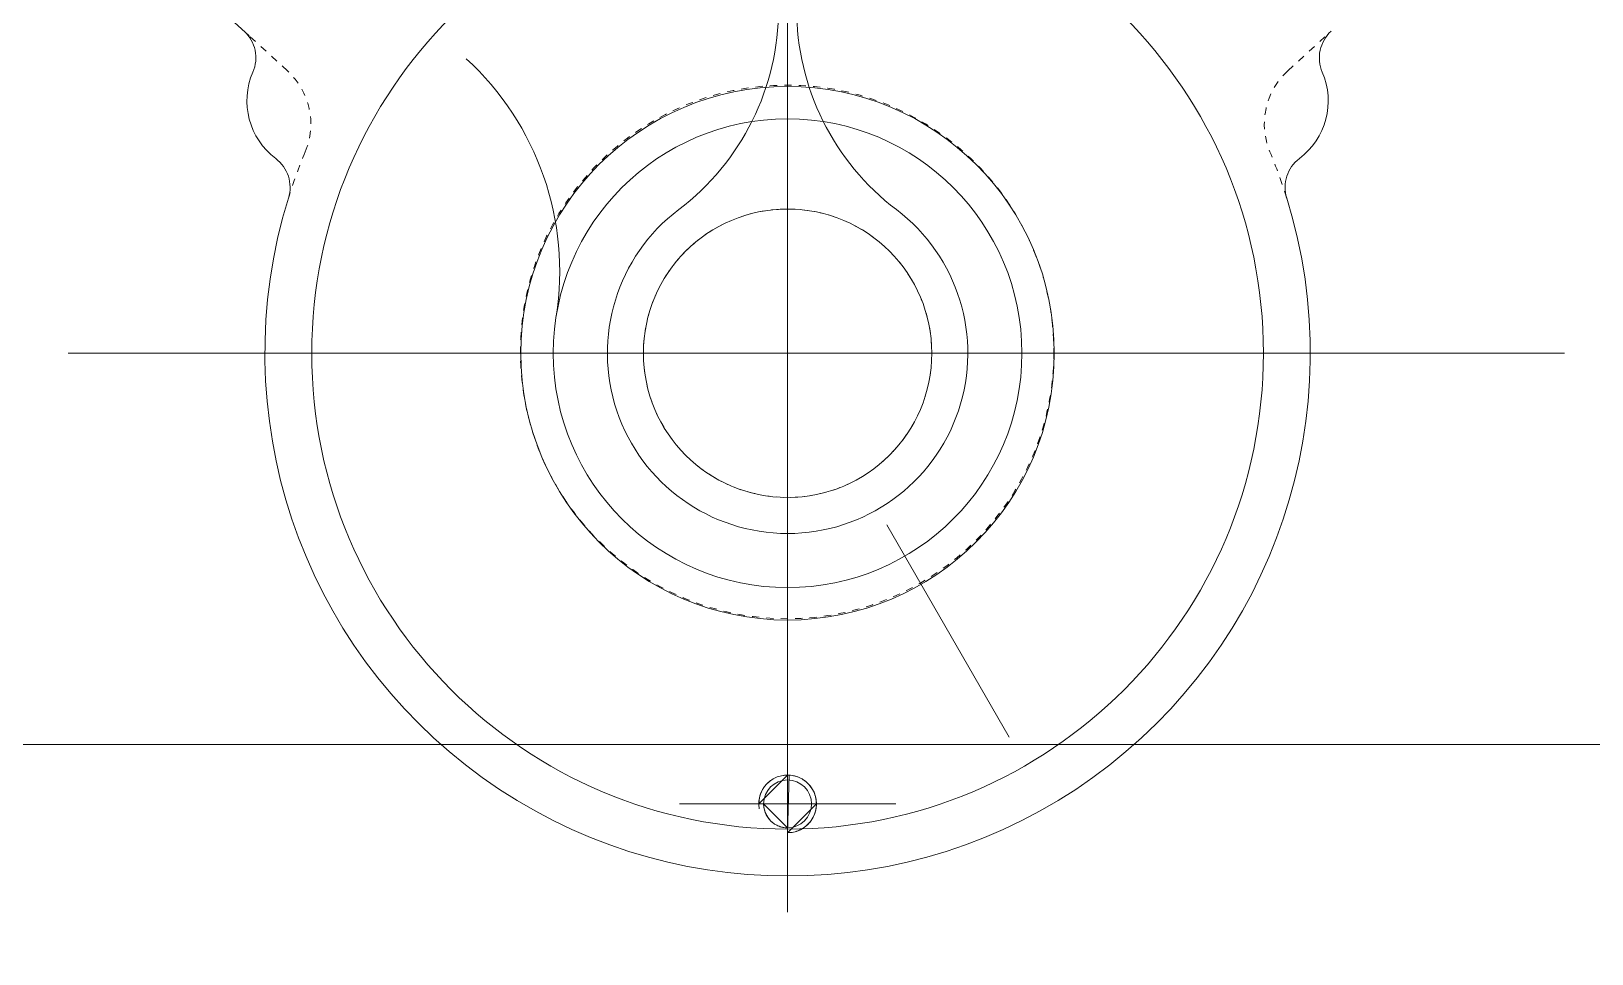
# Model space of a CAD drawing. Header units: inches. Extents: x 0 to 26418, y 0 to 20128.
# Drawn here: x 4236.7 to 4453.2, y 15853.9 to 15981.8 of the extents above; entities that cross this region are included whole.
import ezdxf

# ---------------------------------------------------------------- set-up
doc = ezdxf.new("R2010")
doc.units = ezdxf.units.IN
doc.header["$MEASUREMENT"] = 0
for name, pattern in [('ACAD_ISO02W100', [15, 12, -3]), ('CENTER', [50.8, 31.75, -6.35, 6.35, -6.35]), ('点画线', [18, 12, -2, 2, -2]), ('虚线', [2, 1, -1])]:
    doc.linetypes.add(name, pattern=pattern)
for name, color, linetype, lineweight in [('CAXA1', 5, 'CENTER', 5), ('中心线层', 5, 'CENTER', 5), ('细实线层', 7, 'Continuous', 5), ('虚线层', 6, 'ACAD_ISO02W100', 5)]:
    doc.layers.add(name, color=color, linetype=linetype, lineweight=lineweight)

msp = doc.modelspace()

# ---------------------------------------------------------------- linework, layer by layer
at = {"color": 7, "lineweight": 5}
for p, q in [((4329.14, 15937.22), (4329.14, 15937.16)), ((4519.8, 15882.91), (3485.66, 15882.91)), ((4337.64, 15874.66), (4341.64, 15878.66)), ((4339.82, 15878.22), (4339.64, 15878.12)), ((4340.01, 15878.31), (4339.82, 15878.22)), ((4340.2, 15878.39), (4340.01, 15878.31)), ((4340.4, 15878.46), (4340.2, 15878.39)), ((4340.6, 15878.52), (4340.4, 15878.46)), ((4340.81, 15878.57), (4340.6, 15878.52)), ((4341.01, 15878.61), (4340.81, 15878.57)), ((4341.22, 15878.64), (4341.01, 15878.61)), ((4341.43, 15878.65), (4341.22, 15878.64)), ((4341.64, 15878.66), (4341.43, 15878.65)), ((4341.85, 15878.65), (4341.64, 15870.66)), ((4342.06, 15878.64), (4341.85, 15878.65)), ((4342.26, 15878.61), (4342.06, 15878.64)), ((4342.47, 15878.57), (4342.26, 15878.61)), ((4342.67, 15878.52), (4342.47, 15878.57)), ((4342.87, 15878.46), (4342.67, 15878.52)), ((4343.07, 15878.39), (4342.87, 15878.46)), ((4343.26, 15878.31), (4343.07, 15878.39)), ((4343.45, 15878.22), (4343.26, 15878.31)), ((4343.64, 15878.12), (4343.45, 15878.22)), ((4337.9, 15876.09), (4337.83, 15875.9)), ((4337.98, 15876.29), (4337.9, 15876.09)), ((4338.07, 15876.48), (4337.98, 15876.29)), ((4338.17, 15876.66), (4338.07, 15876.48)), ((4338.28, 15876.84), (4338.17, 15876.66)), ((4338.4, 15877.01), (4338.28, 15876.84)), ((4338.53, 15877.18), (4338.4, 15877.01)), ((4338.67, 15877.34), (4338.53, 15877.18)), ((4338.81, 15877.49), (4338.67, 15877.34)), ((4338.96, 15877.63), (4338.81, 15877.49)), ((4339.12, 15877.77), (4338.96, 15877.63)), ((4339.29, 15877.9), (4339.12, 15877.77)), ((4339.46, 15878.01), (4339.29, 15877.9)), ((4339.64, 15878.12), (4339.46, 15878.01)), ((4343.82, 15878.01), (4343.64, 15878.12)), ((4343.99, 15877.9), (4343.82, 15878.01)), ((4344.16, 15877.77), (4343.99, 15877.9)), ((4344.31, 15877.63), (4344.16, 15877.77)), ((4344.47, 15877.49), (4344.31, 15877.63)), ((4344.61, 15877.34), (4344.47, 15877.49)), ((4344.75, 15877.18), (4344.61, 15877.34)), ((4344.87, 15877.01), (4344.75, 15877.18)), ((4344.99, 15876.84), (4344.87, 15877.01)), ((4345.1, 15876.66), (4344.99, 15876.84)), ((4345.2, 15876.48), (4345.1, 15876.66)), ((4345.29, 15876.29), (4345.2, 15876.48)), ((4345.37, 15876.09), (4345.29, 15876.29)), ((4345.44, 15875.9), (4345.37, 15876.09)), ((4337.66, 15875.08), (4337.64, 15874.87)), ((4337.64, 15874.87), (4337.64, 15874.66)), ((4338.31, 15874.66), (4337.64, 15874.66)), ((4337.64, 15874.66), (4345.64, 15874.66)), ((4337.69, 15875.29), (4337.66, 15875.08)), ((4337.73, 15875.49), (4337.69, 15875.29)), ((4337.77, 15875.7), (4337.73, 15875.49)), ((4337.83, 15875.9), (4337.77, 15875.7)), ((4341.64, 15871.34), (4338.31, 15874.66)), ((4338.31, 15874.66), (4338.32, 15874.49)), ((4341.64, 15871.34), (4338.31, 15874.66)), ((4338.32, 15874.49), (4338.33, 15874.31)), ((4338.33, 15874.31), (4338.36, 15874.14)), ((4338.36, 15874.14), (4338.39, 15873.97)), ((4338.39, 15873.97), (4338.43, 15873.8)), ((4345.64, 15874.66), (4341.64, 15870.66)), ((4345.5, 15875.7), (4345.44, 15875.9)), ((4345.55, 15875.49), (4345.5, 15875.7)), ((4345.59, 15875.29), (4345.55, 15875.49)), ((4345.55, 15873.83), (4345.59, 15874.03)), ((4345.62, 15875.08), (4345.59, 15875.29)), ((4345.59, 15874.03), (4345.62, 15874.24)), ((4345.63, 15874.87), (4345.62, 15875.08)), ((4345.62, 15874.24), (4345.63, 15874.45)), ((4345.64, 15874.66), (4345.63, 15874.87)), ((4345.63, 15874.45), (4345.64, 15874.66)), ((4338.43, 15873.8), (4338.48, 15873.63)), ((4338.48, 15873.63), (4338.54, 15873.47)), ((4338.54, 15873.47), (4338.6, 15873.31)), ((4338.6, 15873.31), (4338.68, 15873.15)), ((4338.68, 15873.15), (4338.76, 15873)), ((4338.76, 15873), (4338.85, 15872.85)), ((4338.85, 15872.85), (4338.95, 15872.71)), ((4338.95, 15872.71), (4339.06, 15872.57)), ((4339.06, 15872.57), (4339.17, 15872.44)), ((4339.17, 15872.44), (4339.29, 15872.31)), ((4339.29, 15872.31), (4339.41, 15872.19)), ((4339.41, 15872.19), (4339.55, 15872.08)), ((4339.55, 15872.08), (4339.68, 15871.97)), ((4339.68, 15871.97), (4339.83, 15871.87)), ((4339.83, 15871.87), (4339.98, 15871.78)), ((4339.98, 15871.78), (4340.13, 15871.7)), ((4340.13, 15871.7), (4340.29, 15871.62)), ((4344.16, 15871.55), (4344.31, 15871.69)), ((4344.31, 15871.69), (4344.47, 15871.83)), ((4344.47, 15871.83), (4344.61, 15871.98)), ((4344.61, 15871.98), (4344.75, 15872.14)), ((4344.75, 15872.14), (4344.87, 15872.31)), ((4344.87, 15872.31), (4344.99, 15872.48)), ((4344.99, 15872.48), (4345.1, 15872.66)), ((4345.1, 15872.66), (4345.2, 15872.84)), ((4345.2, 15872.84), (4345.29, 15873.03)), ((4345.29, 15873.03), (4345.37, 15873.23)), ((4345.37, 15873.23), (4345.44, 15873.42)), ((4345.44, 15873.42), (4345.5, 15873.62)), ((4345.5, 15873.62), (4345.55, 15873.83)), ((4340.29, 15871.62), (4340.45, 15871.56)), ((4340.45, 15871.56), (4340.61, 15871.5)), ((4340.61, 15871.5), (4340.78, 15871.45)), ((4340.78, 15871.45), (4340.95, 15871.41)), ((4340.95, 15871.41), (4341.12, 15871.38)), ((4341.12, 15871.38), (4341.29, 15871.35)), ((4341.29, 15871.35), (4341.46, 15871.34)), ((4341.46, 15871.34), (4341.64, 15871.34)), ((4341.64, 15870.66), (4341.64, 15871.34)), ((4341.64, 15870.66), (4341.85, 15870.67)), ((4341.85, 15870.67), (4342.06, 15870.68)), ((4342.06, 15870.68), (4342.26, 15870.71)), ((4342.26, 15870.71), (4342.47, 15870.75)), ((4342.47, 15870.75), (4342.67, 15870.8)), ((4342.67, 15870.8), (4342.87, 15870.86)), ((4342.87, 15870.86), (4343.07, 15870.93)), ((4343.07, 15870.93), (4343.26, 15871.01)), ((4343.26, 15871.01), (4343.45, 15871.1)), ((4343.45, 15871.1), (4343.64, 15871.2)), ((4343.64, 15871.2), (4343.82, 15871.31)), ((4343.82, 15871.31), (4343.99, 15871.42)), ((4343.99, 15871.42), (4344.16, 15871.55))]:
    msp.add_line(p, q, dxfattribs=at)
for centre, radius in [((4341.64, 15937.16), 66), ((4341.64, 15937.16), 37), ((4341.64, 15937.16), 20), ((4341.64, 15874.66), 3.32), ((4002.73, 15475.18), 386.26)]:
    msp.add_circle(centre, radius, dxfattribs=at)
for centre, radius, start, end in [((4002.99, 15725.22), 582.5, 301.35579, 238.58501), ((4002.46, 15725.22), 546, 303.5084, 236.556), ((4305.39, 15984.97), 35, 307.1689, 0), ((4377.89, 15984.97), 35, 180, 232.8311), ((4276.64, 15972.16), 10, 156.5316, 233.0974), ((4406.64, 15972.16), 10, 306.9026, 23.4684), ((4406.64, 15972.16), 10, 306.9026, 23.4684), ((4341.64, 15937.16), 72.5, 162.7321, 17.2679), ((4341.64, 15937.16), 25, 127.1689, 52.8311)]:
    msp.add_arc(centre, radius, start, end, dxfattribs=at)
msp.add_open_spline([(4417.27, 16139.5), (4382.18, 16177.06), (4302.01, 16244.38), (4159.39, 16311.95), (4001.93, 16339.1), (3841.62, 16322.69), (3689.54, 16265.51), (3556.26, 16170.03), (3451.48, 16042.06), (3382.93, 15890.15), (3354.29, 15724.24), (3373.75, 15555.77), (3434.64, 15396.58), (3535.87, 15257.81), (3670.32, 15149.21), (3829.4, 15078.83), (4002.38, 15051.32), (4177.64, 15070.42), (4343.16, 15134.22), (4487.22, 15239.67), (4600.08, 15379.45), (4673.27, 15544.76), (4691.55, 15664.49), (4693.22, 15724.42)], degree=3, knots=[0, 0, 0, 0, 6187.666026, 12450.355458, 18783.77638, 25175.55398, 31622.065679, 38124.713595, 44683.237858, 51298.550922, 57973.870728, 64697.019294, 71462.748657, 78273.501796, 85129.278897, 92030.080145, 98977.285843, 105969.701152, 113006.622999, 120087.951186, 127214.495945, 134386.492849, 141603.663266, 141603.663266, 141603.663266, 141603.663266], dxfattribs=at)
at = {"layer": 'CAXA1', "linetype": 'CENTER', "lineweight": 5, "ltscale": 3}
for p, q in [((4341.64, 16133.88), (4341.64, 15859.66)), ((4341.64, 16100.12), (4341.64, 15859.66)), ((4341.64, 16019.07), (4341.64, 15904.66)), ((4341.64, 16014.7), (4341.64, 15880.17)), ((4341.64, 15868.16), (4341.64, 16006.16)), ((4341.64, 15897.16), (4341.64, 15977.16)), ((4241.84, 15937.16), (4449.4, 15937.16)), ((4241.84, 15937.16), (4449.4, 15937.16)), ((4419.53, 15937.16), (4265.23, 15937.16)), ((4272.64, 15937.16), (4410.64, 15937.16)), ((4374.14, 15937.16), (4309.14, 15937.16)), ((4403.14, 15937.16), (4380.14, 15937.16)), ((4355.39, 15913.34), (4372.39, 15883.9)), ((4341.64, 15889.66), (4341.64, 15859.66)), ((4356.64, 15874.66), (4326.64, 15874.66))]:
    msp.add_line(p, q, dxfattribs=at)
for radius in [565, 540]:
    msp.add_circle((4002.99, 15725.22), radius, dxfattribs=at)
at = {"layer": '中心线层', "color": 7, "linetype": '点画线', "lineweight": 5}
for p, q in [((4341.64, 15867.66), (4341.64, 15881.66)), ((4334.64, 15874.66), (4348.64, 15874.66))]:
    msp.add_line(p, q, dxfattribs=at)
at = {"layer": '细实线层', "color": 7, "linetype": 'Continuous', "lineweight": 5}
msp.add_line((4266.95, 15981.19), (4258.47, 15988.95), dxfattribs=at)
msp.add_circle((4341.64, 15937.16), 32.5, dxfattribs=at)
for centre, radius, start, end in [((4262.88, 15978.13), 5, 336.5317, 47.4999), ((4420.4, 15978.13), 5, 132.5001, 203.4683), ((4270.03, 15948.52), 40, 350.9854, 47.5), ((4267.63, 15960.16), 5, 342.7321, 53.0974), ((4415.64, 15960.16), 5, 126.9026, 197.2679), ((4415.64, 15960.16), 5, 126.9026, 197.2679)]:
    msp.add_arc(centre, radius, start, end, dxfattribs=at)
at = {"layer": '细实线层', "color": 7, "lineweight": 5}
msp.add_arc((4341.64, 15874.66), 4, 270, 190, dxfattribs=at)
at = {"layer": '虚线层', "color": 7, "linetype": '虚线', "lineweight": 5}
for p, q in [((4272.26, 15976.33), (4266.95, 15981.19)), ((4411.02, 15976.33), (4416.33, 15981.19))]:
    msp.add_line(p, q, dxfattribs=at)
for centre, radius in [((4341.57, 15937.34), 37), ((4341.64, 15937.16), 20)]:
    msp.add_circle(centre, radius, dxfattribs=at)
for centre, radius, start, end in [((4265.51, 15968.95), 10, 337.3344, 47.5383), ((4417.77, 15968.95), 10, 132.4617, 202.6656), ((4341.64, 15937.16), 72.5, 157.3344, 162.7321), ((4341.64, 15937.16), 72.5, 17.2679, 22.6656)]:
    msp.add_arc(centre, radius, start, end, dxfattribs=at)

doc.saveas('drawing.dxf')
